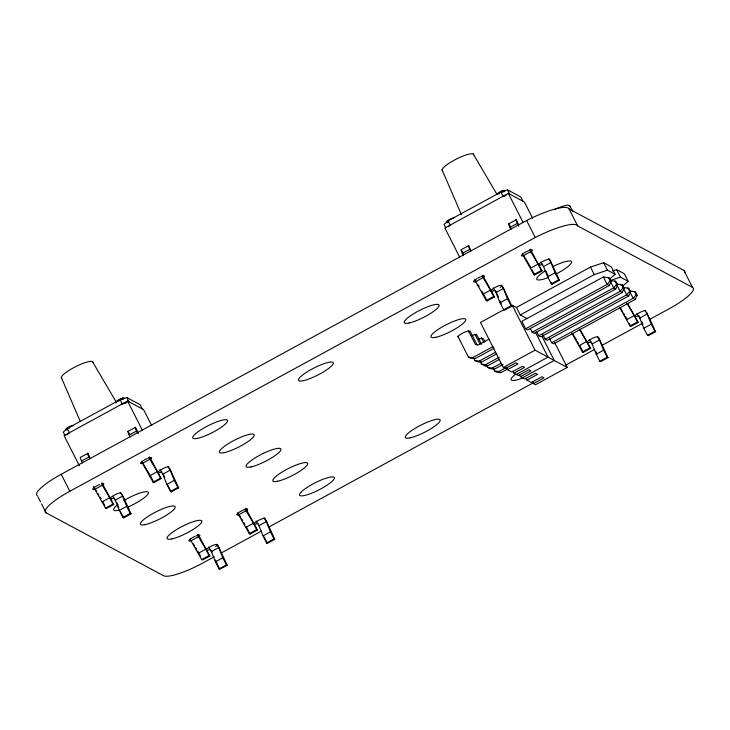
<?xml version="1.0" encoding="UTF-8"?>
<svg xmlns="http://www.w3.org/2000/svg" width="730" height="730" viewBox="0 0 730 730"><rect width="100%" height="100%" fill="white"/><g stroke="black" fill="none" stroke-linecap="round" stroke-linejoin="round"><path stroke-width="1.09" d="M609.221 285.53L611.147 281.324L609.422 277.902L603.391 276.971L521.877 321.31L525.673 328.783L527.763 329.905L609.221 285.53L607.132 284.408L603.391 276.971M530.281 328.527L532.179 332.269L534.269 333.391L615.737 289.007L617.653 284.81L615.928 281.388L609.897 280.457M536.787 332.013L538.685 335.754L540.784 336.877L622.243 292.493L624.159 288.286L622.434 284.864L616.403 283.943M628.749 295.978L630.665 291.772L628.941 288.35L622.909 287.419L626.65 294.856L628.749 295.978L547.29 340.353L545.191 339.231L542.819 334.559M635.255 299.455L637.171 295.258L635.447 291.827L629.415 290.905L633.156 298.333L635.255 299.455L553.796 343.839L551.697 342.717L549.325 338.045M608.455 277.382L610.18 280.804L607.132 284.408L525.673 328.783M614.961 280.868L616.686 284.289L613.638 287.894L532.179 332.269M621.467 284.353L623.192 287.775L620.144 291.37L538.685 335.754M627.973 287.83L629.698 291.252L626.65 294.856L545.191 339.231M634.489 291.316L636.204 294.738L633.156 298.333L551.697 342.717M446.897 222.951A4.261 0.876 -26.9 0 1 447.043 222.632L446.505 221.573L447.517 220.652A4.261 0.876 -26.9 0 1 453.877 218.051M142.24 408.882L140.087 404.639L126.728 397.494L120.112 399.657L67.224 428.501L63.264 432.096L64.988 435.491M67.005 434.907L69.377 432.744L67.224 428.501M523.027 201.261L520.873 197.009L507.523 189.864L500.899 192.036L448.01 220.871L444.059 224.466L445.774 227.869M448.585 226.555L450.164 225.114L448.01 220.871M609.486 279.289L615.098 274.288L611.293 266.797L603.61 262.681L590.47 267.08L516.429 307.449L512.205 305.186L535.026 350.172L567.246 367.418L535.519 384.719L533.447 383.606L532.453 381.653M622.508 286.251L628.11 281.26L624.314 273.759L616.622 269.644L612.58 270.994M73.21 425.882A4.261 0.876 -26.9 0 0 70.901 426.074A4.261 0.876 -26.9 0 0 66.731 428.282L65.718 429.204A4.261 0.876 -26.9 0 0 66.056 429.778M66.649 429.842L67.269 429.34L66.731 428.282M447.435 222.212L448.056 221.71A4.261 0.876 -26.9 0 1 448.859 221.172M151.74 425.69L143.582 409.603L127.549 401.026L64.085 435.627L79.397 465.804M532.526 218.06L524.368 201.973L508.336 193.395L444.871 227.997L459.672 257.17M89.781 457.382L87.892 453.275L80.492 457.318A4.864 0.675 61.4 0 0 81.578 460.995L82.563 462.929M130.159 436.969L129.173 435.034A4.864 0.675 61.4 0 1 128.088 431.366L135.497 427.324L138.381 433.401M463.349 255.299L462.364 253.365A4.864 0.675 61.4 0 1 461.278 249.687L468.678 245.654L470.567 249.751M510.945 229.348L509.96 227.413A4.864 0.675 61.4 0 1 508.874 223.736L516.283 219.694L518.172 223.8M81.578 460.995L88.978 456.953A4.864 0.675 61.4 0 1 87.892 453.275M129.173 435.034L136.583 431.001A4.864 0.675 61.4 0 1 135.497 427.324M462.364 253.365L469.764 249.322A4.864 0.675 61.4 0 1 468.678 245.654M509.96 227.413L517.369 223.371A4.864 0.675 61.4 0 1 516.283 219.694M37.495 495.871A36.5 7.528 -26.9 0 1 61.21 474.281L526.622 220.506A43.015 8.87 -26.9 0 1 569.035 208.926L683.891 270.383L692.505 287.374A36.5 7.528 -26.9 0 1 668.789 308.963L649.773 319.329M41.546 503.864L46.109 512.852A36.5 7.528 -26.9 0 1 69.834 491.263L535.236 237.496A43.015 8.87 -26.9 0 1 577.649 225.908L692.505 287.374M101.935 482.822L113.697 504.521L106.297 508.564L105.494 508.135L94.863 489.301L102.273 485.258L101.461 483.278M149.54 456.87L161.293 478.57L153.893 482.603L153.09 482.174L142.469 463.34L149.869 459.307L149.057 457.327M482.731 275.192L494.484 296.891L487.083 300.933L486.28 300.505L475.65 281.671L483.059 277.628L482.247 275.648M530.327 249.24L542.08 270.94L534.679 274.982L533.876 274.553L523.255 255.71L530.655 251.677L529.843 249.696M102.264 501.765L109.664 497.723L112.894 504.092L113.697 504.521M149.86 475.805L157.26 471.772L160.49 478.141L161.293 478.57M483.05 294.135L490.45 290.093L493.681 296.462L494.484 296.891M530.646 268.175L538.046 264.141L541.286 270.511L542.08 270.94M122.239 494.63L131.062 513.811L123.653 517.853L122.85 517.424L119.282 510.38L115.167 500.159L122.567 496.126L120.331 492.412M169.834 468.678L178.658 487.859L171.258 491.901L170.455 491.473L166.878 484.428L162.763 474.208L170.172 470.166L167.927 466.461M503.025 287.009L511.849 306.189L504.439 310.223L503.645 309.794L500.068 302.749L495.953 292.529L503.353 288.496L501.683 285.713M550.055 260.09L559.445 280.229L552.044 284.271L551.241 283.842L547.664 276.798L543.549 266.578L550.958 262.535L548.723 258.831M105.494 508.135L112.894 504.092M153.09 482.174L160.49 478.141M486.28 300.505L493.681 296.462M533.876 274.553L541.286 270.511M119.282 510.38L126.682 506.346L122.567 496.126M166.878 484.428L174.287 480.386L170.172 470.166M500.068 302.749L507.469 298.716L503.353 288.496M547.664 276.798L555.074 272.764L550.958 262.535M122.85 517.424L130.259 513.382L131.062 513.811M170.455 491.473L177.855 487.43L178.658 487.859M511.849 306.189L511.046 305.76L480.468 322.487L503.289 367.473L505.342 368.568L515.918 362.801L518.017 363.923L507.441 369.69L506.447 367.738M551.241 283.842L558.642 279.8L559.445 280.229M516.429 307.449L520.235 314.949L594.275 274.571L607.415 270.173L615.098 274.288M489.146 339.103L478.351 344.98L475.467 344.624L468.35 330.644M457.838 336.238L468.459 357.089L472.775 357.609L492.969 346.604M468.459 357.089L470.549 358.211L474.865 358.731L494.101 348.246M473.442 357.59L474.965 360.574L479.281 361.085L495.633 352.179M474.965 360.574L477.055 361.688L481.38 362.208L496.765 353.831M480.459 362.071L481.471 364.051L485.788 364.571L499.256 357.235M481.471 364.051L483.57 365.173L487.886 365.693L499.42 359.406M486.965 365.548L487.978 367.537L492.294 368.057L500.953 363.339M487.978 367.537L490.076 368.659L494.392 369.179L503.043 364.462M503.289 367.473L535.026 350.172M493.471 369.033L494.484 371.013L498.8 371.534L506.492 367.345M198.095 534.278L209.857 555.977L202.447 560.019L201.653 559.591L191.023 540.757L198.432 536.714L197.62 534.734M245.7 508.326L257.453 530.026L250.052 534.068L249.249 533.639L238.619 514.796L246.028 510.763L245.216 508.783M494.484 371.013L496.583 372.136L500.899 372.656L507.633 368.988M512.953 371.214L513.947 373.176L524.523 367.409L522.424 366.287L511.849 372.054L507.441 369.69M516.311 374.435L548.038 357.134L535.364 332.141M519.441 374.691L520.453 376.653L531.029 370.886L528.931 369.763L518.355 375.53L513.947 373.176M198.414 553.221L205.823 549.179L209.054 555.548L209.857 555.977M246.019 527.261L253.42 523.227L256.65 529.597L257.453 530.026M579.209 345.591L586.61 341.549L589.84 347.918L590.643 348.347L583.243 352.389L582.44 351.96L571.809 333.126M626.805 319.64L634.206 315.597L637.436 321.966L638.239 322.395L630.839 326.438L630.036 326.009L619.98 308.133M522.498 377.757L554.234 360.447L542.061 336.457M217.823 545.127L227.213 565.275L219.812 569.309L219.009 568.88L215.441 561.835L211.326 551.615L218.726 547.582L217.047 544.799M265.994 520.134L274.818 539.315L267.408 543.357L266.614 542.928L263.037 535.884L258.922 525.664L266.322 521.631L264.087 517.917M598.609 337.506L608.008 357.645L600.598 361.678L599.795 361.25L596.227 354.205L592.112 343.985L599.512 339.952L597.833 337.169M646.78 312.504L655.604 331.685L648.194 335.727L647.4 335.298L643.823 328.254L639.708 318.034L647.118 314L644.873 310.286M525.965 378.186L526.96 380.138L537.536 374.371L535.437 373.249L524.861 379.016L520.426 376.643M201.653 559.591L209.054 555.548M249.249 533.639L256.65 529.597M582.44 351.96L589.84 347.918M630.036 326.009L637.436 321.966M214.392 556.735L203.378 562.73A36.5 7.528 -26.9 0 1 163.639 575.751L46.109 512.852M221.4 552.911L261.431 531.084M269.443 526.713L533.667 382.639M565.695 365.173L594.722 349.351M601.73 345.527L641.761 323.7M533.447 383.606L544.023 377.839L541.952 376.735L531.367 382.502L526.96 380.138M215.441 561.835L222.842 557.802L218.726 547.582M263.037 535.884L270.438 531.851L266.322 521.631M596.227 354.205L603.628 350.172L599.512 339.952M643.823 328.254L651.233 324.22L647.118 314M219.009 568.88L226.419 564.847L227.213 565.275M266.614 542.928L274.015 538.886L274.818 539.315M599.795 361.25L607.205 357.216L608.008 357.645M647.4 335.298L654.801 331.256L655.604 331.685M497.504 194.527A4.298 0.885 -26.9 0 1 497.851 193.268A4.298 0.885 -26.9 0 1 501.93 190.977L503.636 190.411A4.298 0.885 -26.9 0 1 504.585 190.913M116.344 402.102A4.298 0.885 -26.9 0 1 121.134 398.598L122.85 398.042A4.298 0.885 -26.9 0 1 123.799 398.543M610.317 280.521L620.427 277.144L628.11 281.26M502.842 196.397L505.771 195.412M122.047 404.028L126.938 402.394L122.266 403.909L120.112 399.657M505.89 195.348L503.052 196.279L500.899 192.036M503.39 191.689L504.174 191.47A4.298 0.885 -26.9 0 1 504.777 191.388M620.464 284.965L622.434 284.864M510.489 226.921L510.635 227.568M622.909 287.419L624.305 288.168M629.415 290.905L630.811 291.653M610.18 280.804L611.147 281.324M616.686 284.289L617.653 284.81M623.192 287.775L624.159 288.286M629.698 291.252L630.665 291.772M636.204 294.738L637.171 295.258M615.737 289.007L613.638 287.894L610.827 282.318M622.243 292.493L620.144 291.37L616.868 284.864M520.235 314.949L527.133 318.636M472.775 357.609L474.865 358.731M479.281 361.085L481.38 362.208M485.788 364.571L487.886 365.693M492.294 368.057L494.392 369.179M498.8 371.534L500.899 372.656M636.916 313.398L639.708 318.034M589.311 339.35L592.112 343.985M540.757 261.942L543.549 266.578M493.161 287.894L495.953 292.529M256.13 521.028L258.922 525.664M208.525 546.98L211.326 551.615M159.97 469.572L162.763 474.208M112.931 496.455L115.167 500.159M627.617 303.561L638.239 322.395M620.208 307.604L622.38 311.226M623.466 313.042L624.552 314.858M625.637 316.674L626.723 318.49M580.012 329.513L590.643 348.347M572.612 333.555L576.408 339.906M577.494 341.722L578.58 343.529M524.058 256.139L530.564 267.025M478.086 284.819L479.172 286.635M481.882 291.17L482.968 292.986M239.422 515.225L240.508 517.041M241.593 518.857L242.679 520.673M243.765 522.488L244.851 524.304M193.45 543.905L194.536 545.721M195.622 547.536L196.708 549.343M197.793 551.159L198.879 552.975M143.81 464.681L149.778 474.655M95.666 489.73L96.752 491.536M97.838 493.352L98.924 495.168M100.01 496.984L101.096 498.8M639.37 316.546L640.511 318.462M626.814 303.132L634.206 315.597M579.218 329.084L586.61 341.549M530.655 251.677L538.046 264.141M495.615 291.042L496.756 292.958M483.059 277.628L490.45 290.093M246.028 510.763L253.42 523.227M210.988 550.128L212.129 552.044M198.432 536.714L205.823 549.179M149.869 459.307L157.26 471.772M102.273 485.258L109.664 497.723M569.409 205.44L572.858 211.317M473.25 153.984L496.811 194.125M92.464 361.615L116.599 402.732M483.461 338.729L484.994 341.731M481.371 337.607L483.908 342.607M476.453 334.249L481.535 344.241M474.865 334.13L479.948 344.113M469.938 330.763L477.055 344.752M651.233 324.22L654.801 331.256M616.622 269.644L620.427 277.144M603.61 262.681L607.415 270.173M629.306 323.417L630.328 325.425M569.035 208.926L577.649 225.908M590.47 267.08L594.275 274.571M603.628 350.172L607.205 357.216M555.074 272.764L558.642 279.8M526.622 220.506L535.236 237.496M507.523 189.864L509.677 194.107M508.336 193.395L523.136 222.568M551.114 282.446L552.044 284.271M503.636 190.411L504.174 191.47M501.93 190.977L502.468 192.036A4.298 0.885 -26.9 0 0 501.464 192.474M579.666 345.345L583.243 352.389M517.369 223.371L518.838 226.273M508.874 223.736L510.087 226.127M532.124 269.945L534.679 274.982M554.572 342.425L567.246 367.418M507.469 298.716L511.046 305.76M469.764 249.322L470.75 251.257M447.517 220.652L448.056 221.71M461.278 249.687L462.491 252.078M484.017 294.893L487.083 300.933M270.438 531.851L274.015 538.886M264.178 536.988L267.408 543.357M246.475 527.023L250.052 534.068M222.842 557.802L226.419 564.847M219.347 568.396L215.368 559.965M174.287 480.386L177.855 487.43M126.728 397.494L128.891 401.737M127.549 401.026L142.35 430.189M168.019 485.523L171.258 491.901M122.85 398.042L123.388 399.1L121.673 399.666L121.134 398.598M199.39 553.979L200.412 555.995M136.583 431.001L137.559 432.936M128.088 431.366L129.703 434.551M150.316 475.568L153.893 482.603M126.682 506.346L130.259 513.382M120.423 511.484L123.653 517.853M88.978 456.953L89.963 458.887M102.72 501.519L104.764 505.543M61.21 474.281L69.834 491.263M37.996 496.865L40.533 501.866M463.167 253.794L462.838 253.009M442.097 169.889L461.47 214.711M61.311 377.519L80.236 421.292M641.725 321.437L642.938 324.403M595.744 351.349L596.967 354.315M545.976 270.967L548.002 275.922M522.443 253.73L523.255 255.71M497.157 293.953L498.371 296.918M499.995 300.879L501.209 303.853M474.847 279.69L475.65 281.671M237.816 512.816L238.619 514.796M190.211 538.777L191.023 540.757M163.566 474.637L164.779 477.602M141.656 461.36L142.469 463.34M116.782 502.568L118.807 507.523M93.65 486.326L94.863 489.301M142.514 461.862L143.262 463.769M554.298 209.638A17.639 3.641 -26.9 0 1 569.884 206.261M68.994 428.264A4.261 0.876 -26.9 0 1 69.98 427.762M118.744 401.162A4.298 0.885 -26.9 0 1 119.683 400.615M67.434 429.486A4.261 0.876 -26.9 0 1 66.649 429.696M61.785 378.341A17.639 3.641 -26.9 0 1 75.29 366.825A17.639 3.641 -26.9 0 1 92.947 362.436M498.727 194.071A4.298 0.885 -26.9 0 1 499.53 193.532M448.22 221.856A4.261 0.876 -26.9 0 1 446.505 221.573M504.184 191.342A4.298 0.885 -26.9 0 1 503.563 191.844M442.581 170.71A17.639 3.641 -26.9 0 1 456.077 159.204A17.639 3.641 -26.9 0 1 473.733 154.806M458.148 337.014A6.178 1.277 -26.9 0 1 463.605 332.624A6.178 1.277 -26.9 0 1 468.852 331.913M683.891 270.383A36.5 7.528 -26.9 0 1 684.777 272.682M123.936 500.506A19.464 4.015 -26.9 0 1 148.418 492.376A19.464 4.015 -26.9 0 1 127.239 507.368M118.534 510.306A19.464 4.015 -26.9 0 1 117.868 504.567M523.748 377.62A19.464 4.015 -26.9 0 1 515.325 374.426M486.554 366.241A19.464 4.015 -26.9 0 1 484.428 364.617M552.847 266.632A19.464 4.015 -26.9 0 1 571.553 261.778A19.464 4.015 -26.9 0 1 555.448 274.307M548.33 277.491A19.464 4.015 -26.9 0 1 536.778 279.262A19.464 4.015 -26.9 0 1 545.191 270.93M478.606 339.249A6.178 1.277 -26.9 0 1 482.42 339.167M471.817 335.618A6.178 1.277 -26.9 0 1 475.641 335.535M638.869 315.725A6.178 1.277 -26.9 0 1 635.045 315.807A6.178 1.277 -26.9 0 1 641.889 311.546A6.178 1.277 -26.9 0 1 645.712 311.464M591.035 341.813A6.178 1.277 -26.9 0 1 587.176 342.644M587.221 341.886A6.178 1.277 -26.9 0 1 594.065 337.625A6.178 1.277 -26.9 0 1 597.879 337.543M476.617 281.397A6.178 1.277 -26.9 0 1 473.487 281.607A6.178 1.277 -26.9 0 1 476.763 278.75M477.666 278.24A6.178 1.277 -26.9 0 1 479.601 277.272M480.541 276.871A6.178 1.277 -26.9 0 1 484.355 276.789M494.876 290.348A6.178 1.277 -26.9 0 1 491.399 290.038A6.178 1.277 -26.9 0 1 499.639 285.549A6.178 1.277 -26.9 0 1 500.251 287.419M522.881 255.783A6.178 1.277 -26.9 0 1 522.99 253.721A6.178 1.277 -26.9 0 1 530.829 249.979A6.178 1.277 -26.9 0 1 530.719 252.051M542.709 264.269A6.178 1.277 -26.9 0 1 538.895 264.351A6.178 1.277 -26.9 0 1 545.739 260.081A6.178 1.277 -26.9 0 1 549.553 260.008M258.082 523.355A6.178 1.277 -26.9 0 1 254.259 523.437A6.178 1.277 -26.9 0 1 261.103 519.167A6.178 1.277 -26.9 0 1 264.926 519.094M238.254 514.869A6.178 1.277 -26.9 0 1 238.363 512.807A6.178 1.277 -26.9 0 1 246.202 509.075A6.178 1.277 -26.9 0 1 246.092 511.137M210.249 549.434A6.178 1.277 -26.9 0 1 206.772 549.124A6.178 1.277 -26.9 0 1 215.003 544.635A6.178 1.277 -26.9 0 1 215.624 546.505M195.905 535.957A6.178 1.277 -26.9 0 1 198.259 537.216M190.421 540.948A6.178 1.277 -26.9 0 1 189.408 539.826A6.178 1.277 -26.9 0 1 194.965 536.358M94.261 489.492A6.178 1.277 -26.9 0 1 93.477 488.151A6.178 1.277 -26.9 0 1 99.745 484.501M102.209 483.698A6.178 1.277 -26.9 0 1 103.569 484.419M114.09 497.979A6.178 1.277 -26.9 0 1 110.276 498.061A6.178 1.277 -26.9 0 1 117.119 493.79A6.178 1.277 -26.9 0 1 120.934 493.717M148.473 458.075A6.178 1.277 -26.9 0 1 149.933 459.681M142.094 463.413A6.178 1.277 -26.9 0 1 141.31 462.072A6.178 1.277 -26.9 0 1 147.579 458.422M161.923 471.899A6.178 1.277 -26.9 0 1 158.1 471.981A6.178 1.277 -26.9 0 1 164.944 467.711A6.178 1.277 -26.9 0 1 168.767 467.629M171.951 538.895A19.464 4.015 -26.9 0 0 201.261 522.908A19.464 4.015 -26.9 0 0 180.2 527.471A19.464 4.015 -26.9 0 0 171.951 538.895M304.437 495.515A19.464 4.015 -26.9 0 0 333.747 479.528A19.464 4.015 -26.9 0 0 312.686 484.09A19.464 4.015 -26.9 0 0 304.437 495.515M197.593 438.338A19.464 4.015 -26.9 0 0 226.911 422.351A19.464 4.015 -26.9 0 0 205.842 426.913A19.464 4.015 -26.9 0 0 197.593 438.338M224.302 452.627A19.464 4.015 -26.9 0 0 253.62 436.649A19.464 4.015 -26.9 0 0 232.551 441.212A19.464 4.015 -26.9 0 0 224.302 452.627M251.02 466.926A19.464 4.015 -26.9 0 0 280.329 450.939A19.464 4.015 -26.9 0 0 259.26 455.502A19.464 4.015 -26.9 0 0 251.02 466.926M277.728 481.216A19.464 4.015 -26.9 0 0 307.038 465.238A19.464 4.015 -26.9 0 0 285.968 469.801A19.464 4.015 -26.9 0 0 277.728 481.216M145.243 524.596A19.464 4.015 -26.9 0 0 174.552 508.618A19.464 4.015 -26.9 0 0 153.482 513.181A19.464 4.015 -26.9 0 0 145.243 524.596M410.214 437.836A19.464 4.015 -26.9 0 0 439.524 421.858A19.464 4.015 -26.9 0 0 418.454 426.411A19.464 4.015 -26.9 0 0 410.214 437.836M303.37 380.659A19.464 4.015 -26.9 0 0 332.679 364.681A19.464 4.015 -26.9 0 0 311.619 369.243A19.464 4.015 -26.9 0 0 303.37 380.659M409.147 322.988A19.464 4.015 -26.9 0 0 438.456 307.001A19.464 4.015 -26.9 0 0 417.387 311.564A19.464 4.015 -26.9 0 0 409.147 322.988M435.856 337.278A19.464 4.015 -26.9 0 0 465.165 321.3A19.464 4.015 -26.9 0 0 444.096 325.863A19.464 4.015 -26.9 0 0 435.856 337.278"/></g></svg>
